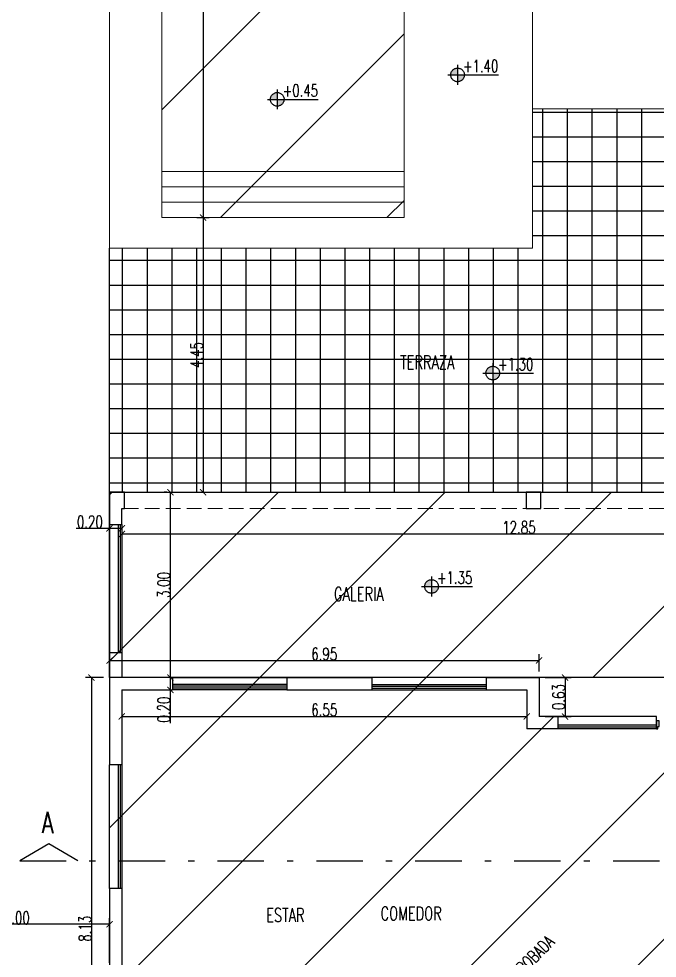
# Model space of a CAD drawing. Header units: millimetres. Extents: x 237 to 802, y 86 to 296.
# Drawn here: x 362.72 to 373.05, y 119.41 to 134.62 of the extents above; entities that cross this region are included whole.
import ezdxf

# ---------------------------------------------------------------- set-up
doc = ezdxf.new("R2010")
doc.units = ezdxf.units.MM
for name, pattern in [('2040-Superposicion Puentes 20-21-22 con cintas TDC-023-024-025$0$DASHDOT2', [0.5, 0.25, -0.125, 0, -0.125]), ('ACAD_ISO02W100', [15, 12, -3]), ('CENTER', [50.8, 31.75, -6.35, 6.35, -6.35])]:
    doc.linetypes.add(name, pattern=pattern)
doc.layers.get('Defpoints').update_dxf_attribs({"color": 254})
for name, color, linetype in [('01-MUROS', 6, 'Continuous'), ('02', 1, 'Continuous'), ('02-CARPINTERÍAS', 9, 'Continuous'), ('03-PROYECCIONES', 9, 'Continuous'), ('04', 2, 'Continuous'), ('MUROS', 6, 'Continuous'), ('texto', 1, 'Continuous')]:
    doc.layers.add(name, color=color, linetype=linetype)
doc.layers.add('06-SOLADOS', color=9, linetype='Continuous', lineweight=25)
doc.styles.add('GRAL', font='romans.shx', dxfattribs={"width": 0.7})
doc.dimstyles.new('C-100-2', dxfattribs={"dimscale": 0, "dimtxt": 0.2, "dimasz": 0.1, "dimexe": 0.1, "dimexo": 0.1, "dimgap": 0.005, "dimtad": 1, "dimzin": 0, "dimdsep": 46, "dimtxsty": 'GRAL', "dimblk1": 'ARCHTICK', "dimblk2": 'ARCHTICK', "dimsah": 1, "dimcen": 0, "dimclrd": 9, "dimclre": 9, "dimclrt": 1, "dimazin": 0, "dimtfac": 1, "dimtofl": 0, "dimtmove": 0, "dimatfit": 2, "dimldrblk": 'ARCHTICK', "dimfxl": 0, "dimtolj": 1, "dimtzin": 0, "dimarcsym": 0})
pattern_1 = [(45, (2e-12, -2.89), (-1.347038, 1.347038), [])]

# ---------------------------------------------------------------- blocks, each defined once
blk = doc.blocks.new('_ArchTick')
at = {"color": 0, "linetype": 'ByBlock', "const_width": 0.15}
blk.add_lwpolyline([(-0.5, -0.5), (0.5, 0.5)], dxfattribs=at)
blk = doc.blocks.new('*D14')
at = {"color": 9, "lineweight": -2}
for p, q in [((361.188, 119.34), (361.188, 120.061)), ((364.188, 119.34), (364.188, 120.061)), ((364.188, 119.961), (361.188, 119.961))]:
    blk.add_line(p, q, dxfattribs=at)
at = {"layer": 'Defpoints', "color": 0}
for p in [(361.188, 119.961), (361.188, 119.24), (364.188, 119.24)]:
    blk.add_point(p, dxfattribs=at)
at = {"color": 9, "lineweight": -2, "xscale": 0.1, "yscale": 0.1, "zscale": 0.1, "rotation": 180}
blk.add_blockref('_ArchTick', (361.188, 119.961), dxfattribs=at)
at = {"color": 9, "lineweight": -2, "xscale": 0.1, "yscale": 0.1, "zscale": 0.1}
blk.add_blockref('_ArchTick', (364.188, 119.961), dxfattribs=at)
at = {"color": 1, "insert": (362.688, 120.066), "char_height": 0.2, "attachment_point": 5, "style": 'GRAL'}
blk.add_mtext('\\A1;3.00', dxfattribs=at)
blk = doc.blocks.new('*D15')
at = {"color": 9, "lineweight": -2}
for p, q in [((365.114, 126.955), (365.072, 126.955)), ((365.172, 126.955), (365.172, 123.955)), ((365.105, 123.955), (365.072, 123.955))]:
    blk.add_line(p, q, dxfattribs=at)
at = {"layer": 'Defpoints', "color": 0}
for p in [(365.214, 126.955), (365.172, 123.955), (365.205, 123.955)]:
    blk.add_point(p, dxfattribs=at)
at = {"color": 9, "lineweight": -2, "xscale": 0.1, "yscale": 0.1, "zscale": 0.1}
for p, rotation in [((365.172, 126.955), 90), ((365.172, 123.955), 270)]:
    blk.add_blockref('_ArchTick', p, dxfattribs=dict(at, rotation=rotation))
at = {"color": 1, "insert": (365.067, 125.455), "char_height": 0.2, "attachment_point": 5, "rotation": 90, "style": 'GRAL'}
blk.add_mtext('\\A1;3.00', dxfattribs=at)
blk = doc.blocks.new('*D17')
at = {"color": 9, "lineweight": -2}
for p, q in [((365.6, 141.549), (365.801, 141.549)), ((365.701, 141.549), (365.701, 131.401)), ((365.6, 131.401), (365.801, 131.401))]:
    blk.add_line(p, q, dxfattribs=at)
at = {"layer": 'Defpoints', "color": 0}
for p in [(365.5, 141.549), (365.5, 131.401), (365.701, 131.401)]:
    blk.add_point(p, dxfattribs=at)
at = {"color": 9, "lineweight": -2, "xscale": 0.1, "yscale": 0.1, "zscale": 0.1}
for p, rotation in [((365.701, 141.549), 90), ((365.701, 131.401), 270)]:
    blk.add_blockref('_ArchTick', p, dxfattribs=dict(at, rotation=rotation))
at = {"color": 1, "insert": (365.596, 136.475), "char_height": 0.2, "attachment_point": 5, "rotation": 90, "style": 'GRAL'}
blk.add_mtext('\\A1;10.15', dxfattribs=at)
blk = doc.blocks.new('*D21')
at = {"color": 9, "lineweight": -2}
for p, q in [((364.388, 126.335), (364.388, 126.181)), ((364.388, 126.281), (377.238, 126.281)), ((377.238, 126.335), (377.238, 126.181))]:
    blk.add_line(p, q, dxfattribs=at)
at = {"layer": 'Defpoints', "color": 0}
for p in [(364.388, 126.435), (377.238, 126.435), (377.238, 126.281)]:
    blk.add_point(p, dxfattribs=at)
at = {"color": 9, "lineweight": -2, "xscale": 0.1, "yscale": 0.1, "zscale": 0.1, "rotation": 180}
blk.add_blockref('_ArchTick', (364.388, 126.281), dxfattribs=at)
at = {"color": 9, "lineweight": -2, "xscale": 0.1, "yscale": 0.1, "zscale": 0.1}
blk.add_blockref('_ArchTick', (377.238, 126.281), dxfattribs=at)
at = {"color": 1, "insert": (370.813, 126.386), "char_height": 0.2, "attachment_point": 5, "style": 'GRAL'}
blk.add_mtext('\\A1;12.85', dxfattribs=at)
blk = doc.blocks.new('*D24')
at = {"color": 9, "lineweight": -2}
for p, q in [((364.188, 126.371), (363.651, 126.371)), ((364.388, 126.371), (364.188, 126.371))]:
    blk.add_line(p, q, dxfattribs=at)
at = {"layer": 'Defpoints', "color": 0}
for p in [(364.188, 126.371), (364.188, 126.371), (364.388, 126.371)]:
    blk.add_point(p, dxfattribs=at)
at = {"color": 9, "lineweight": -2, "xscale": 0.1, "yscale": 0.1, "zscale": 0.1, "rotation": 180}
blk.add_blockref('_ArchTick', (364.188, 126.371), dxfattribs=at)
at = {"color": 9, "lineweight": -2, "xscale": 0.1, "yscale": 0.1, "zscale": 0.1}
blk.add_blockref('_ArchTick', (364.388, 126.371), dxfattribs=at)
at = {"color": 1, "insert": (363.87, 126.476), "char_height": 0.2, "attachment_point": 5, "style": 'GRAL'}
blk.add_mtext('\\A1;0.20', dxfattribs=at)
blk = doc.blocks.new('*D25')
at = {"color": 9, "lineweight": -2}
for p, q in [((364.388, 123.655), (364.388, 123.227)), ((370.938, 123.655), (370.938, 123.227)), ((364.388, 123.327), (370.938, 123.327))]:
    blk.add_line(p, q, dxfattribs=at)
at = {"layer": 'Defpoints', "color": 0}
for p in [(364.388, 123.755), (370.938, 123.755), (370.938, 123.327)]:
    blk.add_point(p, dxfattribs=at)
at = {"color": 9, "lineweight": -2, "xscale": 0.1, "yscale": 0.1, "zscale": 0.1, "rotation": 180}
blk.add_blockref('_ArchTick', (364.388, 123.327), dxfattribs=at)
at = {"color": 9, "lineweight": -2, "xscale": 0.1, "yscale": 0.1, "zscale": 0.1}
blk.add_blockref('_ArchTick', (370.938, 123.327), dxfattribs=at)
at = {"color": 1, "insert": (367.663, 123.432), "char_height": 0.2, "attachment_point": 5, "style": 'GRAL'}
blk.add_mtext('\\A1;6.55', dxfattribs=at)
blk = doc.blocks.new('*D30')
at = {"color": 9, "lineweight": -2}
for p, q in [((365.172, 123.955), (365.172, 123.755)), ((365.172, 123.755), (365.172, 123.219))]:
    blk.add_line(p, q, dxfattribs=at)
at = {"layer": 'Defpoints', "color": 0}
for p in [(365.172, 123.955), (365.172, 123.755), (365.172, 123.755)]:
    blk.add_point(p, dxfattribs=at)
at = {"color": 9, "lineweight": -2, "xscale": 0.1, "yscale": 0.1, "zscale": 0.1}
for p, rotation in [((365.172, 123.955), 90), ((365.172, 123.755), 270)]:
    blk.add_blockref('_ArchTick', p, dxfattribs=dict(at, rotation=rotation))
at = {"color": 1, "insert": (365.067, 123.437), "char_height": 0.2, "attachment_point": 5, "rotation": 90, "style": 'GRAL'}
blk.add_mtext('\\A1;0.20', dxfattribs=at)
blk = doc.blocks.new('*D78')
at = {"color": 9, "lineweight": -2}
for p, q in [((364.188, 124.055), (364.188, 124.332)), ((371.138, 124.055), (371.138, 124.332)), ((364.188, 124.232), (371.138, 124.232))]:
    blk.add_line(p, q, dxfattribs=at)
at = {"layer": 'Defpoints', "color": 0}
for p in [(371.138, 124.232), (364.188, 123.955), (371.138, 123.955)]:
    blk.add_point(p, dxfattribs=at)
at = {"color": 9, "lineweight": -2, "xscale": 0.1, "yscale": 0.1, "zscale": 0.1, "rotation": 180}
blk.add_blockref('_ArchTick', (364.188, 124.232), dxfattribs=at)
at = {"color": 9, "lineweight": -2, "xscale": 0.1, "yscale": 0.1, "zscale": 0.1}
blk.add_blockref('_ArchTick', (371.138, 124.232), dxfattribs=at)
at = {"color": 1, "insert": (367.663, 124.337), "char_height": 0.2, "attachment_point": 5, "style": 'GRAL'}
blk.add_mtext('\\A1;6.95', dxfattribs=at)
blk = doc.blocks.new('*D101')
at = {"color": 9, "lineweight": -2}
for p, q in [((364.088, 123.955), (363.797, 123.955)), ((363.897, 123.955), (363.897, 115.825)), ((364.088, 115.825), (363.797, 115.825))]:
    blk.add_line(p, q, dxfattribs=at)
at = {"layer": 'Defpoints', "color": 0}
for p in [(364.188, 123.955), (363.897, 115.825), (364.188, 115.825)]:
    blk.add_point(p, dxfattribs=at)
at = {"color": 9, "lineweight": -2, "xscale": 0.1, "yscale": 0.1, "zscale": 0.1}
for p, rotation in [((363.897, 123.955), 90), ((363.897, 115.825), 270)]:
    blk.add_blockref('_ArchTick', p, dxfattribs=dict(at, rotation=rotation))
at = {"color": 1, "insert": (363.792, 119.89), "char_height": 0.2, "attachment_point": 5, "rotation": 90, "style": 'GRAL'}
blk.add_mtext('\\A1;8.13', dxfattribs=at)
blk = doc.blocks.new('*D104')
at = {"color": 9, "lineweight": -2}
for p, q in [((371.238, 123.955), (371.659, 123.955)), ((371.559, 123.955), (371.559, 123.325)), ((371.238, 123.325), (371.659, 123.325))]:
    blk.add_line(p, q, dxfattribs=at)
at = {"layer": 'Defpoints', "color": 0}
for p in [(371.138, 123.955), (371.138, 123.325), (371.559, 123.325)]:
    blk.add_point(p, dxfattribs=at)
at = {"color": 9, "lineweight": -2, "xscale": 0.1, "yscale": 0.1, "zscale": 0.1}
for p, rotation in [((371.559, 123.955), 90), ((371.559, 123.325), 270)]:
    blk.add_blockref('_ArchTick', p, dxfattribs=dict(at, rotation=rotation))
at = {"color": 1, "insert": (371.454, 123.64), "char_height": 0.2, "attachment_point": 5, "rotation": 90, "style": 'GRAL'}
blk.add_mtext('\\A1;0.63', dxfattribs=at)
blk = doc.blocks.new('*D195')
at = {"color": 9, "lineweight": -2}
blk.add_line((365.701, 131.401), (365.701, 126.955), dxfattribs=at)
at = {"layer": 'Defpoints', "color": 0}
for p in [(365.701, 131.401), (365.701, 126.955), (365.701, 126.955)]:
    blk.add_point(p, dxfattribs=at)
at = {"color": 9, "lineweight": -2, "xscale": 0.1, "yscale": 0.1, "zscale": 0.1}
for p, rotation in [((365.701, 131.401), 90), ((365.701, 126.955), 270)]:
    blk.add_blockref('_ArchTick', p, dxfattribs=dict(at, rotation=rotation))
at = {"color": 1, "insert": (365.596, 129.178), "char_height": 0.2, "attachment_point": 5, "rotation": 90, "style": 'GRAL'}
blk.add_mtext('\\A1;4.45', dxfattribs=at)

msp = doc.modelspace()

# ---------------------------------------------------------------- hatches: boundary and pattern name
h = msp.add_hatch()
h.set_pattern_fill('ANSI31', color=9, scale=0.6)
h.set_pattern_definition(pattern_1)
h.paths.add_polyline_path([(365.0348, 139.401), (368.9557, 139.401), (368.9557, 131.401), (365.0348, 131.401)])
h = msp.add_hatch()
h.set_pattern_fill('ANSI31', color=9, scale=0.6)
h.set_pattern_definition(pattern_1)
h.paths.add_polyline_path([(364.1879, 126.9553), (374.0979, 126.9553), (374.0979, 123.9553), (364.1879, 123.9553)])
h = msp.add_hatch()
h.set_pattern_fill('ANSI31', color=9, scale=0.6)
h.set_pattern_definition(pattern_1)
h.paths.add_polyline_path([(364.1879, 123.9553), (371.1379, 123.9553), (371.1379, 123.3253), (374.0879, 123.3253), (374.0879, 123.9553), (378.1879, 123.9553), (378.1879, 112.6153), (374.2279, 112.6153), (374.2279, 117.2253), (371.4179, 117.2253), (371.4179, 114.3353), (368.8179, 114.3353), (368.8179, 115.8253), (364.1879, 115.8253)])
at = {"layer": '04', "linetype": 'CENTER'}
h = msp.add_hatch(dxfattribs=at)
h.set_pattern_fill('ANSI36', color=1, scale=0.000448, style=0)
h.set_pattern_definition([(45, (-313.878805, -332.1677527), (0.0007543415142, 0.0027659188853), [0.003556, -0.0007112, 0, -0.0007112])])
h.paths.add_polyline_path([(369.7099, 133.7125), (369.8203, 133.7125), (369.8203, 133.8228, 0.4142136)])
h.paths.add_polyline_path([(369.9307, 133.7125), (369.8203, 133.7125), (369.8203, 133.6021, 0.4142136)])
h = msp.add_hatch(dxfattribs=at)
h.set_pattern_fill('ANSI36', color=1, scale=0.000448, style=0)
h.set_pattern_definition([(45, (-316.7965152, -332.5636081), (0.0007543415142, 0.0027659188853), [0.003556, -0.0007112, 0, -0.0007112])])
h.paths.add_polyline_path([(366.7922, 133.3166), (366.9026, 133.3166), (366.9026, 133.427, 0.4142136)])
h.paths.add_polyline_path([(367.013, 133.3166), (366.9026, 133.3166), (366.9026, 133.2063, 0.4142136)])
h = msp.add_hatch(dxfattribs=at)
h.set_pattern_fill('ANSI36', color=1, scale=0.000448, style=0)
h.set_pattern_definition([(45, (-313.3098693, -336.9955352), (0.0007543415142, 0.0027659188853), [0.003556, -0.0007112, 0, -0.0007112])])
h.paths.add_polyline_path([(370.2789, 128.8847), (370.3892, 128.8847), (370.3892, 128.9951, 0.4142136)])
h.paths.add_polyline_path([(370.4996, 128.8847), (370.3892, 128.8847), (370.3892, 128.7743, 0.4142136)])
h = msp.add_hatch(dxfattribs=at)
h.set_pattern_fill('ANSI36', color=1, scale=0.000448, style=0)
h.set_pattern_definition([(45, (-314.299931, -340.4495121), (0.0007543415142, 0.0027659188853), [0.003556, -0.0007112, 0, -0.0007112])])
h.paths.add_polyline_path([(369.2888, 125.4307), (369.3992, 125.4307), (369.3992, 125.5411, 0.4142136)])
h.paths.add_polyline_path([(369.5095, 125.4307), (369.3992, 125.4307), (369.3992, 125.3204, 0.4142136)])
at = {"layer": '06-SOLADOS'}
h = msp.add_hatch(dxfattribs=at)
h.set_pattern_fill('_USER', color=256, scale=0.4, angle=180, double=1, pattern_type=0)
h.set_pattern_definition([(180, (2e-12, -2.89), (-5e-17, -0.4), []), (270, (2e-12, -2.89), (0.4, -7e-17), [])])
h.paths.add_polyline_path([(374.0879, 128.9153), (374.0879, 132.6153), (374.0879, 133.1653), (371.0315, 133.1653), (371.0315, 130.9053), (364.1879, 130.9053), (364.1879, 126.9553), (364.4279, 126.9553), (370.9279, 126.9553), (371.1679, 126.9553), (374.0879, 126.9553), (374.0879, 127.0453)])
h.paths.add_polyline_path([(370.2789, 128.8847, -1), (370.4996, 128.8847, -1)], flags=16)
h.paths.add_polyline_path([(373.5062, 132.6832), (374.0329, 132.6832), (374.0329, 132.9832), (373.5062, 132.9832)], flags=24)
h.paths.add_polyline_path([(370.4536, 128.8789), (371.14, 128.8789), (371.14, 129.1759), (370.4536, 129.1759)], flags=24)
h.paths.add_polyline_path([(368.8425, 128.896), (369.9132, 128.896), (369.9132, 129.226), (368.8425, 129.226)], flags=24)

# ---------------------------------------------------------------- linework, layer by layer
at = {"color": 9}
msp.add_line((364.1879, 126.9553), (364.1879, 130.9053), dxfattribs=at)
at = {"color": 7, "linetype": '2040-Superposicion Puentes 20-21-22 con cintas TDC-023-024-025$0$DASHDOT2', "ltscale": 3}
msp.add_line((362.7362, 120.9911), (380.3496, 120.9911), dxfattribs=at)
at = {"color": 9}
msp.add_lwpolyline([(364.1879, 123.9553), (364.1879, 126.9553), (374.0879, 126.9553), (374.0979, 123.9553)], dxfattribs=at)
msp.add_lwpolyline([(364.1879, 126.9553), (374.0979, 126.9553), (374.0979, 123.9553), (364.1879, 123.9553)], close=True, dxfattribs=at)
at = {"layer": '01-MUROS'}
for p, q in [((364.1879, 126.7153), (364.1879, 126.4353)), ((364.3879, 126.4353), (364.3879, 126.6953)), ((364.1879, 126.4353), (364.3879, 126.4353)), ((364.3879, 124.3553), (364.3879, 123.9553)), ((365.2054, 123.9553), (364.1879, 123.9553)), ((365.2054, 123.9553), (365.2054, 123.7553)), ((367.0554, 123.9553), (368.4304, 123.9553)), ((367.0554, 123.9553), (367.0554, 123.7553)), ((367.7429, 123.9553), (368.4304, 123.9553)), ((368.4304, 123.9553), (368.4304, 123.7553)), ((370.2804, 123.9553), (371.1379, 123.9553)), ((370.2804, 123.9553), (370.9379, 123.9553)), ((370.2804, 123.9553), (370.2804, 123.7553)), ((371.1379, 123.9553), (371.1379, 123.3253)), ((364.3879, 123.7553), (365.2054, 123.7553)), ((364.3879, 123.7553), (364.3879, 122.5403)), ((367.0554, 123.7553), (368.4304, 123.7553)), ((370.2804, 123.7553), (370.9379, 123.7553)), ((370.9379, 123.7553), (370.9379, 123.1253)), ((371.4401, 123.3253), (371.1379, 123.3253)), ((371.4401, 123.3253), (371.4401, 123.1253)), ((373.0401, 123.1253), (373.0401, 123.3253)), ((371.4401, 123.1253), (370.9379, 123.1253)), ((364.3879, 122.5403), (364.1879, 122.5403)), ((364.3879, 120.5403), (364.1879, 120.5403)), ((364.3879, 120.5403), (364.3879, 119.2403))]:
    msp.add_line(p, q, dxfattribs=at)
for points in [[(364.3879, 126.6953), (364.4279, 126.6953), (364.4279, 126.9553), (364.1879, 126.9553), (364.1879, 126.7153)], [(364.3879, 124.3553), (364.1879, 124.3553), (364.1879, 122.5403)], [(364.1879, 120.5403), (364.1879, 119.2403)]]:
    msp.add_lwpolyline(points, dxfattribs=at)
msp.add_lwpolyline([(371.1679, 126.9553), (370.9279, 126.9553), (370.9279, 126.6953), (371.1679, 126.6953)], close=True, dxfattribs=at)
at = {"layer": '02-CARPINTERÍAS'}
for p, q in [((364.1879, 126.5253), (364.1879, 124.3553)), ((364.3279, 126.4353), (364.3279, 124.3553)), ((364.3579, 126.4353), (364.3579, 124.3553)), ((364.3879, 126.4353), (364.3879, 124.3553)), ((365.2054, 123.9553), (367.0554, 123.9553)), ((370.2804, 123.9553), (368.4304, 123.9553)), ((367.0554, 123.8453), (365.2054, 123.8453)), ((367.0554, 123.8153), (365.2054, 123.8153)), ((368.4304, 123.8453), (370.2804, 123.8453)), ((368.4304, 123.8153), (370.2804, 123.8153)), ((367.0554, 123.7853), (365.2054, 123.7853)), ((367.0554, 123.7553), (365.2054, 123.7553)), ((368.4304, 123.7853), (370.2804, 123.7853)), ((368.4304, 123.7553), (370.2804, 123.7553)), ((373.0401, 123.3253), (371.4401, 123.3253)), ((373.0401, 123.1853), (371.4401, 123.1853)), ((373.0401, 123.1553), (371.4401, 123.1553)), ((373.0401, 123.1253), (371.4401, 123.1253)), ((364.1879, 120.5403), (364.1879, 122.5403)), ((364.3279, 122.5403), (364.3279, 120.5403)), ((364.3579, 122.5403), (364.3579, 120.5403)), ((364.3879, 122.5403), (364.3879, 120.5403))]:
    msp.add_line(p, q, dxfattribs=at)
msp.add_lwpolyline([(373.0801, 123.1653), (373.0801, 123.2553), (373.0401, 123.2553), (373.0401, 123.1253), (373.0601, 123.1253), (373.0601, 123.1653)], close=True, dxfattribs=at)
at = {"layer": '03-PROYECCIONES', "color": 9, "linetype": 'ACAD_ISO02W100', "lineweight": 9, "ltscale": 0.02}
for p, q in [((364.4279, 126.9553), (370.9279, 126.9553)), ((377.2379, 126.6953), (364.4279, 126.6953))]:
    msp.add_line(p, q, dxfattribs=at)
at = {"layer": '03-PROYECCIONES', "linetype": 'ACAD_ISO02W100', "ltscale": 0.01}
msp.add_line((371.1679, 126.9553), (374.0879, 126.9553), dxfattribs=at)
at = {"layer": '04', "color": 1, "linetype": 'CENTER'}
for p, q in [((369.8203, 133.8728), (369.8203, 133.5521)), ((369.6599, 133.7125), (370.4804, 133.7125)), ((366.9026, 133.477), (366.9026, 133.1563)), ((366.7422, 133.3166), (367.5627, 133.3166)), ((370.3892, 129.0451), (370.3892, 128.7243)), ((370.2289, 128.8847), (371.0494, 128.8847)), ((369.3992, 125.5911), (369.3992, 125.2704)), ((369.2388, 125.4307), (370.0593, 125.4307))]:
    msp.add_line(p, q, dxfattribs=at)
for centre in [(369.8203, 133.7125), (366.9026, 133.3166), (370.3892, 128.8847), (369.3992, 125.4307)]:
    msp.add_circle(centre, 0.1104, dxfattribs=at)
at = {"layer": '06-SOLADOS', "color": 1, "lineweight": 9}
for p, q in [((365.0348, 131.401), (365.0348, 141.5494)), ((368.9557, 141.5494), (368.9557, 131.401)), ((368.9557, 132.151), (365.0348, 132.151)), ((368.9557, 131.901), (365.0348, 131.901)), ((368.9557, 131.651), (365.0348, 131.651)), ((368.9557, 131.401), (365.0348, 131.401))]:
    msp.add_line(p, q, dxfattribs=at)
at = {"layer": '06-SOLADOS', "lineweight": 9}
msp.add_line((374.0879, 133.1653), (371.0315, 133.1653), dxfattribs=at)
at = {"layer": '06-SOLADOS', "color": 1, "lineweight": 9}
msp.add_lwpolyline([(364.1879, 142.472), (364.1879, 130.9053), (371.0315, 130.9053), (371.0315, 142.472)], close=True, dxfattribs=at)
at = {"layer": 'MUROS', "color": 1}
for p, q in [((363.2064, 121.2645), (362.7362, 120.9911)), ((363.6739, 120.9911), (363.2064, 121.2645))]:
    msp.add_line(p, q, dxfattribs=at)

# ---------------------------------------------------------------- texts
at = {"layer": '02', "style": 'GRAL', "width": 0.7}
for s, p in [('TERRAZA', (368.8902, 128.951)), ('GALERIA', (367.8185, 125.1979)), ('ESTAR', (366.7235, 120.0005)), ('COMEDOR', (368.5736, 120.0261))]:
    msp.add_text(s, height=0.22, dxfattribs=at).set_placement(p)
at = {"layer": '02', "color": 7, "style": 'GRAL', "width": 0.7}
msp.add_text('A', height=0.35, dxfattribs=at).set_placement((363.0921, 121.434))
at = {"layer": '02', "style": 'GRAL', "width": 0.7}
msp.add_text('EXPTE APROBADA', height=0.2, rotation=45, dxfattribs=at).set_placement((370.2536, 118.5082))
at = {"layer": 'texto', "style": 'GRAL', "width": 0.7}
for s, p in [('+1.40', (369.9077, 133.7562)), ('+0.45', (366.99, 133.3603)), ('+1.30', (370.4767, 128.9284)), ('+1.35', (369.4866, 125.4744))]:
    msp.add_text(s, height=0.198, dxfattribs=at).set_placement(p)

# ---------------------------------------------------------------- dimensions: what is measured, and where the dimension line sits
at = {"color": 9}
for base, p1, p2, picture, middle in [((365.7008, 131.401), (365.5002, 141.5494), (365.5002, 131.401), '*D17', (365.5958, 136.4752)), ((365.7008, 126.9553), (365.7008, 131.401), (365.7008, 126.9553), '*D195', (365.5958, 129.1782)), ((363.8974, 115.8253), (364.1879, 123.9553), (364.1879, 115.8253), '*D101', (363.7924, 119.8903)), ((365.1725, 123.7553), (365.1725, 123.9553), (365.1725, 123.7553), '*D30', (365.0675, 123.437)), ((371.5586, 123.3253), (371.1379, 123.9553), (371.1379, 123.3253), '*D104', (371.4536, 123.6403))]:
    dim = msp.add_linear_dim(base=base, p1=p1, p2=p2, angle=90, dimstyle='C-100-2', override={"dimscale": 1}, dxfattribs=at)
    dim.commit()
    dim.dimension.update_dxf_attribs({"geometry": picture, "text_midpoint": middle})
dim = msp.add_linear_dim(base=(365.1725, 123.9553), p1=(365.2138, 126.9553), p2=(365.2054, 123.9553), angle=90, dimstyle='C-100-2', override={"dimscale": 1})
dim.commit()
dim.dimension.update_dxf_attribs({"geometry": '*D15', "text_midpoint": (365.0675, 125.4553)})
for base, p1, p2, picture, middle in [((364.1879, 126.3709), (364.3879, 126.3709), (364.1879, 126.3709), '*D24', (363.8695, 126.4759)), ((377.2379, 126.2809), (364.3879, 126.4353), (377.2379, 126.4353), '*D21', (370.8129, 126.3859)), ((371.1379, 124.2316), (364.1879, 123.9553), (371.1379, 123.9553), '*D78', (367.6629, 124.3366)), ((370.9379, 123.3274), (364.3879, 123.7553), (370.9379, 123.7553), '*D25', (367.6629, 123.4324))]:
    dim = msp.add_linear_dim(base=base, p1=p1, p2=p2, dimstyle='C-100-2', override={"dimscale": 1}, dxfattribs=at)
    dim.commit()
    dim.dimension.update_dxf_attribs({"geometry": picture, "text_midpoint": middle})
dim = msp.add_linear_dim(base=(361.1879, 119.9609), p1=(364.1879, 119.2403), p2=(361.1879, 119.2403), dimstyle='C-100-2', override={"dimscale": 1})
dim.commit()
dim.dimension.update_dxf_attribs({"geometry": '*D14', "text_midpoint": (362.6879, 120.0659)})

doc.saveas('drawing.dxf')
